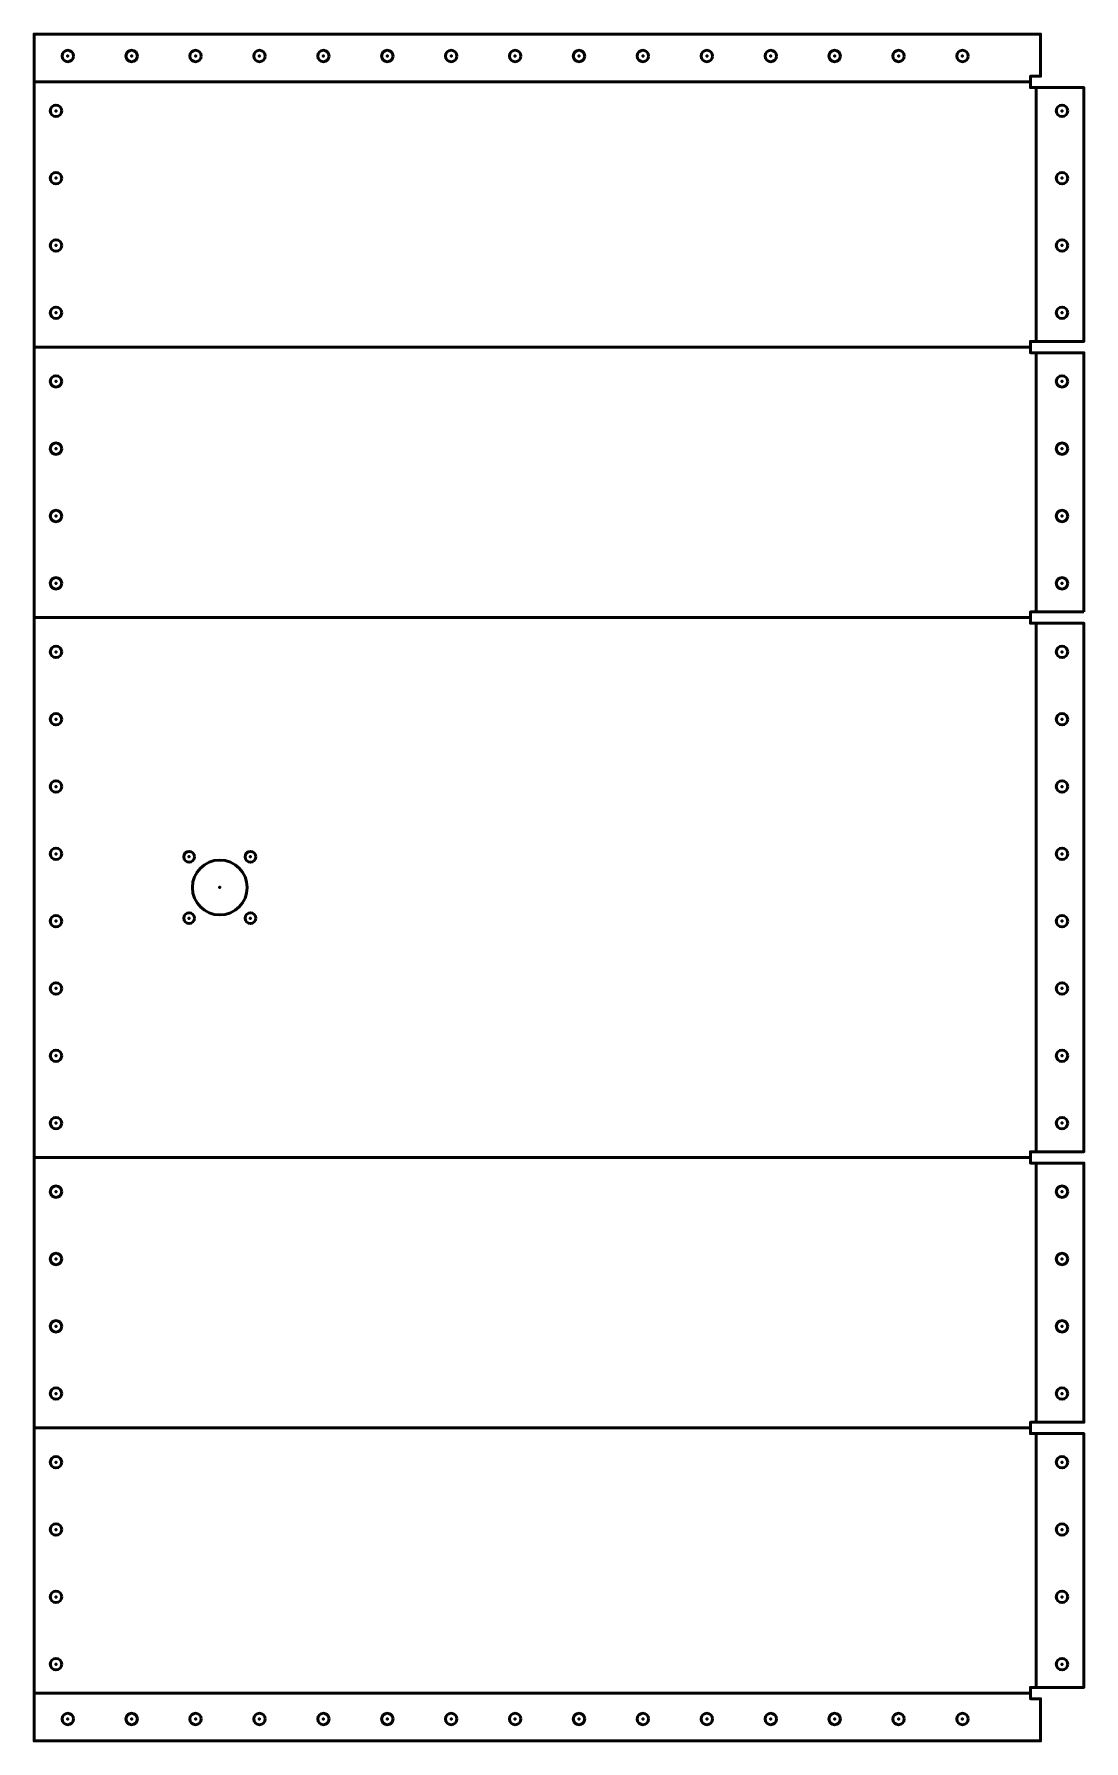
# Model space of a CAD drawing. Header units: millimetres. Extents: x 0 to 312, y 0 to 507.
import ezdxf

# ---------------------------------------------------------------- set-up
doc = ezdxf.new("R2010")
doc.units = ezdxf.units.MM
for name, color, linetype, lineweight in [('IV_ARC_CENTERS', 7, 'Continuous', 50), ('IV_BEND', 7, 'Continuous', 50), ('IV_BEND_DOWN', 7, 'Continuous', 50), ('IV_INTERIOR_PROFILES', 7, 'Continuous', 50), ('IV_OUTER_PROFILE', 7, 'Continuous', 50)]:
    doc.layers.add(name, color=color, linetype=linetype, lineweight=lineweight)

msp = doc.modelspace()

# ---------------------------------------------------------------- linework, layer by layer
at = {"layer": 'IV_ARC_CENTERS'}
for p in [(10, 500.66), (29, 500.66), (48, 500.66), (67, 500.66), (86, 500.66), (105, 500.66), (124, 500.66), (143, 500.66), (162, 500.66), (181, 500.66), (200, 500.66), (219, 500.66), (238, 500.66), (257, 500.66), (276, 500.66), (6.5, 484.36), (305.59, 484.36), (6.5, 464.36), (305.59, 464.36), (6.5, 444.36), (305.59, 444.36), (6.5, 424.36), (305.59, 424.36), (6.5, 403.97), (305.59, 403.97), (6.5, 383.97), (305.59, 383.97), (6.5, 363.97), (305.59, 363.97), (6.5, 343.97), (305.59, 343.97), (6.5, 323.58), (305.59, 323.58), (6.5, 303.58), (305.59, 303.58), (6.5, 283.58), (305.59, 283.58), (6.5, 263.58), (46.08, 262.7), (64.32, 262.7), (305.59, 263.58), (55.2, 253.58), (6.5, 243.58), (46.08, 244.46), (64.32, 244.46), (305.59, 243.58), (6.5, 223.58), (305.59, 223.58), (6.5, 203.58), (305.59, 203.58), (6.5, 183.58), (305.59, 183.58), (6.5, 163.19), (305.59, 163.19), (6.5, 143.19), (305.59, 143.19), (6.5, 123.19), (305.59, 123.19), (6.5, 103.19), (305.59, 103.19), (6.5, 82.79), (305.59, 82.79), (6.5, 62.79), (305.59, 62.79), (6.5, 42.79), (305.59, 42.79), (6.5, 22.79), (305.59, 22.79), (10, 6.5), (29, 6.5), (48, 6.5), (67, 6.5), (86, 6.5), (105, 6.5), (124, 6.5), (143, 6.5), (162, 6.5), (181, 6.5), (200, 6.5), (219, 6.5), (238, 6.5), (257, 6.5), (276, 6.5)]:
    msp.add_point(p, dxfattribs=at)
at = {"layer": 'IV_BEND'}
for p, q in [((0, 414.17), (296.2, 414.17)), ((0, 333.78), (296.2, 333.78)), ((296.2, 173.38), (0, 173.38)), ((296.2, 92.99), (0, 92.99))]:
    msp.add_line(p, q, dxfattribs=at)
at = {"layer": 'IV_BEND_DOWN'}
for p, q in [((296.2, 492.96), (0, 492.96)), ((297.9, 415.86), (297.9, 491.26)), ((297.9, 335.47), (297.9, 412.47)), ((297.9, 175.08), (297.9, 332.08)), ((297.9, 94.69), (297.9, 171.69)), ((297.9, 15.89), (297.9, 91.29)), ((0, 14.2), (296.2, 14.2))]:
    msp.add_line(p, q, dxfattribs=at)
at = {"layer": 'IV_INTERIOR_PROFILES'}
for centre, radius in [((10, 500.66), 1.7), ((29, 500.66), 1.7), ((48, 500.66), 1.7), ((67, 500.66), 1.7), ((86, 500.66), 1.7), ((105, 500.66), 1.7), ((124, 500.66), 1.7), ((143, 500.66), 1.7), ((162, 500.66), 1.7), ((181, 500.66), 1.7), ((200, 500.66), 1.7), ((219, 500.66), 1.7), ((238, 500.66), 1.7), ((257, 500.66), 1.7), ((276, 500.66), 1.7), ((6.5, 484.36), 1.7), ((305.59, 484.36), 1.7), ((6.5, 464.36), 1.7), ((305.59, 464.36), 1.7), ((6.5, 444.36), 1.7), ((305.59, 444.36), 1.7), ((6.5, 424.36), 1.7), ((305.59, 424.36), 1.7), ((6.5, 403.97), 1.7), ((305.59, 403.97), 1.7), ((6.5, 383.97), 1.7), ((305.59, 383.97), 1.7), ((6.5, 363.97), 1.7), ((305.59, 363.97), 1.7), ((6.5, 343.97), 1.7), ((305.59, 343.97), 1.7), ((6.5, 323.58), 1.7), ((305.59, 323.58), 1.7), ((6.5, 303.58), 1.7), ((305.59, 303.58), 1.7), ((6.5, 283.58), 1.7), ((305.59, 283.58), 1.7), ((6.5, 263.58), 1.7), ((46.08, 262.7), 1.6), ((64.32, 262.7), 1.6), ((305.59, 263.58), 1.7), ((55.2, 253.58), 8.15), ((6.5, 243.58), 1.7), ((46.08, 244.46), 1.6), ((64.32, 244.46), 1.6), ((305.59, 243.58), 1.7), ((6.5, 223.58), 1.7), ((305.59, 223.58), 1.7), ((6.5, 203.58), 1.7), ((305.59, 203.58), 1.7), ((6.5, 183.58), 1.7), ((305.59, 183.58), 1.7), ((6.5, 163.19), 1.7), ((305.59, 163.19), 1.7), ((6.5, 143.19), 1.7), ((305.59, 143.19), 1.7), ((6.5, 123.19), 1.7), ((305.59, 123.19), 1.7), ((6.5, 103.19), 1.7), ((305.59, 103.19), 1.7), ((6.5, 82.79), 1.7), ((305.59, 82.79), 1.7), ((6.5, 62.79), 1.7), ((305.59, 62.79), 1.7), ((6.5, 42.79), 1.7), ((305.59, 42.79), 1.7), ((6.5, 22.79), 1.7), ((305.59, 22.79), 1.7), ((10, 6.5), 1.7), ((29, 6.5), 1.7), ((48, 6.5), 1.7), ((67, 6.5), 1.7), ((86, 6.5), 1.7), ((105, 6.5), 1.7), ((124, 6.5), 1.7), ((143, 6.5), 1.7), ((162, 6.5), 1.7), ((181, 6.5), 1.7), ((200, 6.5), 1.7), ((219, 6.5), 1.7), ((238, 6.5), 1.7), ((257, 6.5), 1.7), ((276, 6.5), 1.7)]:
    msp.add_circle(centre, radius, dxfattribs=at)
at = {"layer": 'IV_OUTER_PROFILE', "flags": 128}
msp.add_lwpolyline([(312.09, 335.47), (296.2, 335.47), (296.2, 332.08), (312.09, 332.08), (312.09, 175.08), (296.2, 175.08), (296.2, 171.69), (312.09, 171.69), (312.09, 94.69), (296.2, 94.69), (296.2, 91.29), (312.09, 91.29), (312.09, 15.89), (296.2, 15.89), (296.2, 12.5), (299.2, 12.5), (299.2, 0), (0, 0), (0, 507.16), (299.2, 507.16), (299.2, 494.66), (296.2, 494.66), (296.2, 491.26), (312.09, 491.26), (312.09, 415.86), (296.2, 415.86), (296.2, 412.47), (312.09, 412.47)], close=True, dxfattribs=at)

doc.saveas('drawing.dxf')
